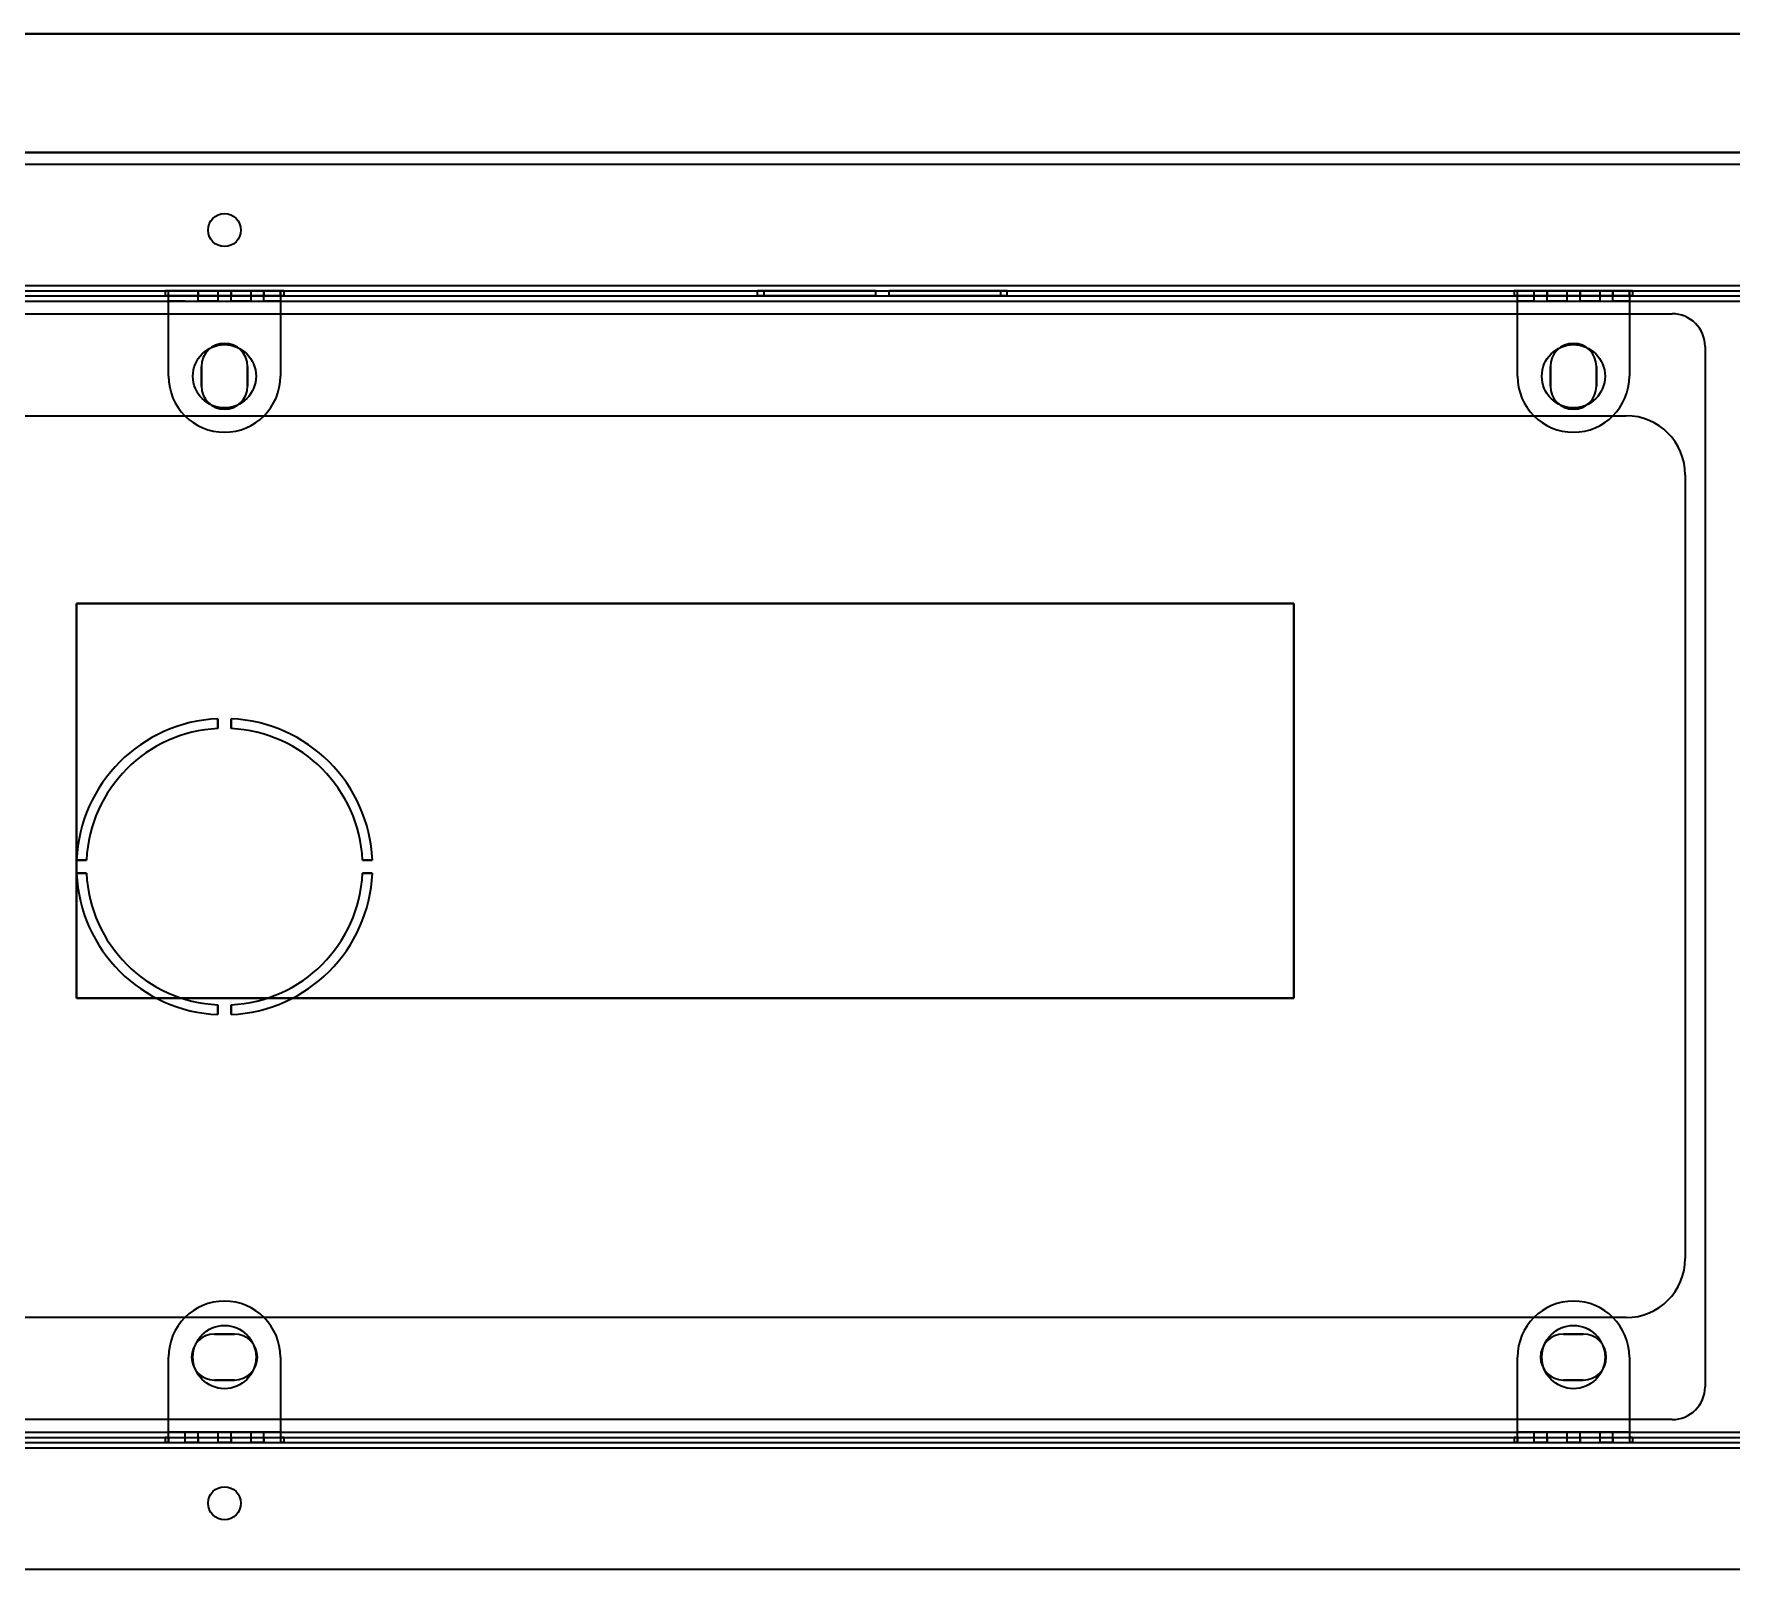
# Model space of a CAD drawing. Header units: millimetres. Extents: x -431 to 3717, y -325 to 2729.
# Drawn here: x 1039.1 to 1297, y 384.8 to 618 of the extents above; entities that cross this region are included whole.
import ezdxf

# ---------------------------------------------------------------- set-up
doc = ezdxf.new("R2010")
doc.units = ezdxf.units.MM

msp = doc.modelspace()

# ---------------------------------------------------------------- linework, layer by layer
at = {"color": 7, "linetype": 'Continuous', "lineweight": 35}
for p, q in [((1450.02, 618), (50.02, 618)), ((50.02, 618), (1450.02, 618)), ((1475.02, 600), (25.02, 600)), ((1475.02, 600), (25.02, 600)), ((50.02, 600), (1450.02, 600)), ((1450.02, 600), (50.02, 600)), ((811.52, 598.2), (1324.52, 598.2)), ((811.52, 598.2), (1324.52, 598.2)), ((806.52, 579.8), (1329.52, 579.8)), ((806.52, 579.8), (1329.52, 579.8)), ((806.52, 579), (1329.52, 579)), ((806.52, 578.2), (1329.52, 578.2)), ((807.12, 579), (1328.92, 579)), ((807.12, 578.2), (1328.92, 578.2)), ((1059.02, 579), (1059.52, 579)), ((1077.02, 579), (1059.02, 579)), ((1059.02, 579), (1059.02, 578.2)), ((1059.02, 579), (1059.02, 578.2)), ((1059.02, 578.2), (1059.52, 578.2)), ((1077.02, 578.2), (1059.02, 578.2)), ((1062.02, 579), (1059.52, 579)), ((1059.52, 578.2), (1059.52, 579)), ((1059.52, 577.4), (1059.52, 579)), ((1059.52, 577.4), (1059.52, 578.2)), ((1062.02, 578.2), (1059.52, 578.2)), ((1062.02, 579), (1064.02, 579)), ((1062.02, 578.2), (1064.02, 578.2)), ((1067.02, 579), (1064.02, 579)), ((1064.02, 579), (1064.02, 578.2)), ((1064.02, 577.4), (1064.02, 579)), ((1064.02, 577.4), (1064.02, 578.2)), ((1067.02, 578.2), (1064.02, 578.2)), ((1067.02, 579), (1069.02, 579)), ((1067.02, 579), (1067.02, 578.2)), ((1067.02, 579), (1067.02, 577.4)), ((1067.02, 578.2), (1069.02, 578.2)), ((1067.02, 578.2), (1067.02, 577.4)), ((1072.02, 579), (1069.02, 579)), ((1069.02, 579), (1069.02, 578.2)), ((1069.02, 577.4), (1069.02, 579)), ((1069.02, 577.4), (1069.02, 578.2)), ((1072.02, 578.2), (1069.02, 578.2)), ((1072.02, 579), (1074.02, 579)), ((1072.02, 579), (1072.02, 578.2)), ((1072.02, 579), (1072.02, 577.4)), ((1072.02, 578.2), (1074.02, 578.2)), ((1072.02, 578.2), (1072.02, 577.4)), ((1076.52, 579), (1074.02, 579)), ((1074.02, 579), (1074.02, 578.2)), ((1074.02, 577.4), (1074.02, 579)), ((1076.52, 578.2), (1074.02, 578.2)), ((1074.02, 577.4), (1074.02, 578.2)), ((1076.52, 578.2), (1076.52, 579)), ((1076.52, 579), (1077.02, 579)), ((1076.52, 579), (1076.52, 577.4)), ((1076.52, 578.2), (1077.02, 578.2)), ((1076.52, 578.2), (1076.52, 577.4)), ((1077.02, 579), (1077.02, 578.2)), ((1077.02, 579), (1077.02, 578.2)), ((1149.04, 578.2), (1149.04, 579)), ((1149.04, 578.2), (1149.04, 579)), ((1167.02, 579), (1149.04, 579)), ((1149.04, 579), (1150.04, 579)), ((1150.04, 579), (1149.04, 579)), ((1149.04, 579), (1167.02, 579)), ((1167.02, 578.2), (1149.04, 578.2)), ((1149.04, 578.2), (1150.04, 578.2)), ((1149.04, 578.2), (1167.02, 578.2)), ((1150.04, 578.2), (1149.04, 578.2)), ((1150.04, 578.2), (1150.04, 579)), ((1150.04, 578.2), (1150.04, 579)), ((1150.04, 579), (1167.02, 579)), ((1167.02, 579), (1150.04, 579)), ((1150.04, 578.2), (1167.02, 578.2)), ((1167.02, 578.2), (1150.04, 578.2)), ((1167.02, 578.2), (1167.02, 579)), ((1167.02, 578.2), (1167.02, 579)), ((1167.02, 578.2), (1167.02, 579)), ((1167.02, 578.2), (1167.02, 579)), ((1169.02, 578.2), (1169.02, 579)), ((1169.02, 578.2), (1169.02, 579)), ((1169.02, 578.2), (1169.02, 579)), ((1169.02, 578.2), (1169.02, 579)), ((1169.02, 579), (1186.99, 579)), ((1185.99, 579), (1169.02, 579)), ((1186.99, 579), (1169.02, 579)), ((1169.02, 579), (1185.99, 579)), ((1169.02, 578.2), (1186.99, 578.2)), ((1185.99, 578.2), (1169.02, 578.2)), ((1186.99, 578.2), (1169.02, 578.2)), ((1169.02, 578.2), (1185.99, 578.2)), ((1185.99, 578.2), (1185.99, 579)), ((1185.99, 578.2), (1185.99, 579)), ((1186.99, 579), (1185.99, 579)), ((1185.99, 579), (1186.99, 579)), ((1186.99, 578.2), (1185.99, 578.2)), ((1185.99, 578.2), (1186.99, 578.2)), ((1186.99, 578.2), (1186.99, 579)), ((1186.99, 578.2), (1186.99, 579)), ((1264.02, 579), (1264.52, 579)), ((1282.02, 579), (1264.02, 579)), ((1264.02, 579), (1264.02, 578.2)), ((1264.02, 579), (1264.02, 578.2)), ((1282.02, 578.2), (1264.02, 578.2)), ((1264.02, 578.2), (1264.52, 578.2)), ((1267.02, 579), (1264.52, 579)), ((1264.52, 578.2), (1264.52, 579)), ((1264.52, 577.4), (1264.52, 579)), ((1264.52, 577.4), (1264.52, 578.2)), ((1267.02, 578.2), (1264.52, 578.2)), ((1267.02, 579), (1269.02, 579)), ((1267.02, 579), (1267.02, 578.2)), ((1267.02, 579), (1267.02, 577.4)), ((1267.02, 578.2), (1269.02, 578.2)), ((1267.02, 578.2), (1267.02, 577.4)), ((1272.02, 579), (1269.02, 579)), ((1269.02, 579), (1269.02, 578.2)), ((1269.02, 577.4), (1269.02, 579)), ((1269.02, 577.4), (1269.02, 578.2)), ((1272.02, 578.2), (1269.02, 578.2)), ((1272.02, 579), (1274.02, 579)), ((1272.02, 579), (1272.02, 578.2)), ((1272.02, 579), (1272.02, 577.4)), ((1272.02, 578.2), (1274.02, 578.2)), ((1272.02, 578.2), (1272.02, 577.4)), ((1277.02, 579), (1274.02, 579)), ((1274.02, 579), (1274.02, 578.2)), ((1274.02, 577.4), (1274.02, 579)), ((1274.02, 577.4), (1274.02, 578.2)), ((1277.02, 578.2), (1274.02, 578.2)), ((1277.02, 579), (1279.02, 579)), ((1277.02, 579), (1277.02, 578.2)), ((1277.02, 579), (1277.02, 577.4)), ((1277.02, 578.2), (1279.02, 578.2)), ((1277.02, 578.2), (1277.02, 577.4)), ((1281.52, 579), (1279.02, 579)), ((1279.02, 579), (1279.02, 578.2)), ((1279.02, 577.4), (1279.02, 579)), ((1279.02, 577.4), (1279.02, 578.2)), ((1281.52, 578.2), (1279.02, 578.2)), ((1281.52, 578.2), (1281.52, 579)), ((1281.52, 579), (1282.02, 579)), ((1281.52, 579), (1281.52, 577.4)), ((1281.52, 578.2), (1282.02, 578.2)), ((1281.52, 578.2), (1281.52, 577.4)), ((1282.02, 579), (1282.02, 578.2)), ((1282.02, 579), (1282.02, 578.2)), ((807.12, 577.4), (1328.92, 577.4)), ((807.12, 577.4), (1328.92, 577.4)), ((848.02, 575.5), (1288.02, 575.5)), ((848.02, 575.5), (1288.02, 575.5)), ((1062.02, 577.4), (1059.52, 577.4)), ((1059.52, 577.4), (1062.02, 577.4)), ((1059.52, 566), (1059.52, 577.4)), ((1059.52, 566), (1059.52, 577.4)), ((1062.02, 577.4), (1064.02, 577.4)), ((1062.02, 577.4), (1064.02, 577.4)), ((1067.02, 577.4), (1064.02, 577.4)), ((1064.02, 577.4), (1067.02, 577.4)), ((1067.02, 577.4), (1069.02, 577.4)), ((1067.02, 577.4), (1069.02, 577.4)), ((1069.02, 577.4), (1072.02, 577.4)), ((1072.02, 577.4), (1069.02, 577.4)), ((1072.02, 577.4), (1074.02, 577.4)), ((1072.02, 577.4), (1074.02, 577.4)), ((1076.52, 577.4), (1074.02, 577.4)), ((1074.02, 577.4), (1076.52, 577.4)), ((1076.52, 577.4), (1076.52, 566)), ((1076.52, 577.4), (1076.52, 566)), ((1267.02, 577.4), (1264.52, 577.4)), ((1264.52, 577.4), (1267.02, 577.4)), ((1264.52, 566), (1264.52, 577.4)), ((1264.52, 566), (1264.52, 577.4)), ((1267.02, 577.4), (1269.02, 577.4)), ((1267.02, 577.4), (1269.02, 577.4)), ((1272.02, 577.4), (1269.02, 577.4)), ((1269.02, 577.4), (1272.02, 577.4)), ((1272.02, 577.4), (1274.02, 577.4)), ((1272.02, 577.4), (1274.02, 577.4)), ((1277.02, 577.4), (1274.02, 577.4)), ((1274.02, 577.4), (1277.02, 577.4)), ((1277.02, 577.4), (1279.02, 577.4)), ((1277.02, 577.4), (1279.02, 577.4)), ((1281.52, 577.4), (1279.02, 577.4)), ((1279.02, 577.4), (1281.52, 577.4)), ((1281.52, 577.4), (1281.52, 566)), ((1281.52, 577.4), (1281.52, 566)), ((1293.02, 570.5), (1293.02, 412.5)), ((1293.02, 570.5), (1293.02, 412.5)), ((1064.52, 567.5), (1064.52, 564.5)), ((1064.52, 564.5), (1064.52, 567.5)), ((1071.52, 564.5), (1071.52, 567.5)), ((1071.52, 567.5), (1071.52, 564.5)), ((1269.52, 567.5), (1269.52, 564.5)), ((1269.52, 564.5), (1269.52, 567.5)), ((1276.52, 564.5), (1276.52, 567.5)), ((1276.52, 567.5), (1276.52, 564.5)), ((855.02, 560), (1281.02, 560)), ((855.02, 560), (1281.02, 560)), ((1290.02, 551), (1290.02, 432)), ((1290.02, 551), (1290.02, 432)), ((1230.55, 531.5), (1045.55, 531.5)), ((1045.55, 531.5), (1230.55, 531.5)), ((1045.55, 531.5), (1045.55, 471.5)), ((1045.55, 471.5), (1045.55, 531.5)), ((1230.55, 471.5), (1230.55, 531.5)), ((1230.55, 531.5), (1230.55, 471.5)), ((1067.02, 512.48), (1067.02, 513.98)), ((1067.02, 513.98), (1067.02, 512.48)), ((1069.02, 513.98), (1069.02, 512.48)), ((1069.02, 512.48), (1069.02, 513.98)), ((1045.54, 492.5), (1047.04, 492.5)), ((1047.04, 492.5), (1045.54, 492.5)), ((1047.04, 490.5), (1045.54, 490.5)), ((1045.54, 490.5), (1047.04, 490.5)), ((1088.99, 492.5), (1090.49, 492.5)), ((1090.49, 492.5), (1088.99, 492.5)), ((1090.49, 490.5), (1088.99, 490.5)), ((1088.99, 490.5), (1090.49, 490.5)), ((1045.55, 471.5), (1230.55, 471.5)), ((1230.55, 471.5), (1045.55, 471.5)), ((1067.02, 469.02), (1067.02, 470.52)), ((1067.02, 470.52), (1067.02, 469.02)), ((1069.02, 470.52), (1069.02, 469.02)), ((1069.02, 469.02), (1069.02, 470.52)), ((1281.02, 423), (855.02, 423)), ((1281.02, 423), (855.02, 423)), ((1069.52, 420.5), (1066.52, 420.5)), ((1066.52, 420.5), (1069.52, 420.5)), ((1274.52, 420.5), (1271.52, 420.5)), ((1271.52, 420.5), (1274.52, 420.5)), ((1059.52, 405.6), (1059.52, 417)), ((1059.52, 405.6), (1059.52, 417)), ((1076.52, 417), (1076.52, 405.6)), ((1076.52, 417), (1076.52, 405.6)), ((1264.52, 405.6), (1264.52, 417)), ((1264.52, 405.6), (1264.52, 417)), ((1281.52, 417), (1281.52, 405.6)), ((1281.52, 417), (1281.52, 405.6)), ((1066.52, 413.5), (1069.52, 413.5)), ((1069.52, 413.5), (1066.52, 413.5)), ((1271.52, 413.5), (1274.52, 413.5)), ((1274.52, 413.5), (1271.52, 413.5)), ((1288.02, 407.5), (848.02, 407.5)), ((1288.02, 407.5), (848.02, 407.5)), ((807.12, 405.6), (1328.92, 405.6)), ((807.12, 405.6), (1328.92, 405.6)), ((1059.52, 404.8), (1059.52, 405.6)), ((1062.02, 405.6), (1059.52, 405.6)), ((1059.52, 404), (1059.52, 405.6)), ((1059.52, 405.6), (1062.02, 405.6)), ((1062.02, 405.6), (1062.02, 404.8)), ((1064.02, 405.6), (1062.02, 405.6)), ((1062.02, 405.6), (1064.02, 405.6)), ((1062.02, 405.6), (1062.02, 404)), ((1064.02, 404.8), (1064.02, 405.6)), ((1064.02, 404), (1064.02, 405.6)), ((1064.02, 405.6), (1067.02, 405.6)), ((1067.02, 405.6), (1064.02, 405.6)), ((1067.02, 405.6), (1067.02, 404)), ((1069.02, 405.6), (1067.02, 405.6)), ((1067.02, 405.6), (1069.02, 405.6)), ((1067.02, 405.6), (1067.02, 404.8)), ((1069.02, 404.8), (1069.02, 405.6)), ((1069.02, 404), (1069.02, 405.6)), ((1069.02, 405.6), (1072.02, 405.6)), ((1072.02, 405.6), (1069.02, 405.6)), ((1072.02, 405.6), (1072.02, 404.8)), ((1072.02, 405.6), (1072.02, 404)), ((1074.02, 405.6), (1072.02, 405.6)), ((1072.02, 405.6), (1074.02, 405.6)), ((1074.02, 404.8), (1074.02, 405.6)), ((1074.02, 404), (1074.02, 405.6)), ((1076.52, 405.6), (1074.02, 405.6)), ((1074.02, 405.6), (1076.52, 405.6)), ((1076.52, 405.6), (1076.52, 404.8)), ((1076.52, 405.6), (1076.52, 404)), ((1264.52, 404.8), (1264.52, 405.6)), ((1267.02, 405.6), (1264.52, 405.6)), ((1264.52, 404), (1264.52, 405.6)), ((1264.52, 405.6), (1267.02, 405.6)), ((1269.02, 405.6), (1267.02, 405.6)), ((1267.02, 405.6), (1269.02, 405.6)), ((1267.02, 405.6), (1267.02, 404)), ((1267.02, 405.6), (1267.02, 404.8)), ((1269.02, 404.8), (1269.02, 405.6)), ((1269.02, 404), (1269.02, 405.6)), ((1272.02, 405.6), (1269.02, 405.6)), ((1269.02, 405.6), (1272.02, 405.6)), ((1272.02, 405.6), (1272.02, 404.8)), ((1272.02, 405.6), (1272.02, 404)), ((1274.02, 405.6), (1272.02, 405.6)), ((1272.02, 405.6), (1274.02, 405.6)), ((1274.02, 404.8), (1274.02, 405.6)), ((1274.02, 404), (1274.02, 405.6)), ((1274.02, 405.6), (1277.02, 405.6)), ((1277.02, 405.6), (1274.02, 405.6)), ((1277.02, 405.6), (1277.02, 404)), ((1277.02, 405.6), (1277.02, 404.8)), ((1279.02, 405.6), (1277.02, 405.6)), ((1277.02, 405.6), (1279.02, 405.6)), ((1279.02, 404), (1279.02, 405.6)), ((1281.52, 405.6), (1279.02, 405.6)), ((1279.02, 405.6), (1281.52, 405.6)), ((1279.02, 404.8), (1279.02, 405.6)), ((1281.52, 405.6), (1281.52, 404)), ((1281.52, 405.6), (1281.52, 404.8)), ((806.52, 404.8), (1329.52, 404.8)), ((806.52, 404), (1329.52, 404)), ((806.52, 403.2), (1329.52, 403.2)), ((806.52, 403.2), (1329.52, 403.2)), ((807.12, 404.8), (1328.92, 404.8)), ((807.12, 404), (1328.92, 404)), ((1059.02, 404.8), (1077.02, 404.8)), ((1059.52, 404.8), (1059.02, 404.8)), ((1059.02, 404.8), (1059.02, 404)), ((1059.02, 404.8), (1059.02, 404)), ((1059.52, 404), (1059.02, 404)), ((1059.02, 404), (1077.02, 404)), ((1059.52, 404.8), (1059.52, 404)), ((1059.52, 404.8), (1062.02, 404.8)), ((1059.52, 404), (1062.02, 404)), ((1062.02, 404.8), (1064.02, 404.8)), ((1062.02, 404.8), (1062.02, 404)), ((1064.02, 404), (1062.02, 404)), ((1064.02, 404.8), (1064.02, 404)), ((1064.02, 404.8), (1067.02, 404.8)), ((1064.02, 404), (1067.02, 404)), ((1067.02, 404.8), (1069.02, 404.8)), ((1067.02, 404.8), (1067.02, 404)), ((1069.02, 404), (1067.02, 404)), ((1069.02, 404.8), (1069.02, 404)), ((1069.02, 404.8), (1072.02, 404.8)), ((1069.02, 404), (1072.02, 404)), ((1072.02, 404.8), (1074.02, 404.8)), ((1072.02, 404.8), (1072.02, 404)), ((1074.02, 404), (1072.02, 404)), ((1074.02, 404.8), (1074.02, 404)), ((1074.02, 404.8), (1076.52, 404.8)), ((1074.02, 404), (1076.52, 404)), ((1077.02, 404.8), (1076.52, 404.8)), ((1076.52, 404.8), (1076.52, 404)), ((1077.02, 404), (1076.52, 404)), ((1077.02, 404.8), (1077.02, 404)), ((1077.02, 404.8), (1077.02, 404)), ((1264.02, 404.8), (1282.02, 404.8)), ((1264.52, 404.8), (1264.02, 404.8)), ((1264.02, 404.8), (1264.02, 404)), ((1264.02, 404.8), (1264.02, 404)), ((1264.02, 404), (1282.02, 404)), ((1264.52, 404), (1264.02, 404)), ((1264.52, 404.8), (1264.52, 404)), ((1264.52, 404.8), (1267.02, 404.8)), ((1264.52, 404), (1267.02, 404)), ((1267.02, 404.8), (1269.02, 404.8)), ((1267.02, 404.8), (1267.02, 404)), ((1269.02, 404), (1267.02, 404)), ((1269.02, 404.8), (1269.02, 404)), ((1269.02, 404.8), (1272.02, 404.8)), ((1269.02, 404), (1272.02, 404)), ((1272.02, 404.8), (1274.02, 404.8)), ((1272.02, 404.8), (1272.02, 404)), ((1274.02, 404), (1272.02, 404)), ((1274.02, 404.8), (1274.02, 404)), ((1274.02, 404.8), (1277.02, 404.8)), ((1274.02, 404), (1277.02, 404)), ((1277.02, 404.8), (1279.02, 404.8)), ((1277.02, 404.8), (1277.02, 404)), ((1279.02, 404), (1277.02, 404)), ((1279.02, 404.8), (1279.02, 404)), ((1279.02, 404.8), (1281.52, 404.8)), ((1279.02, 404), (1281.52, 404)), ((1282.02, 404.8), (1281.52, 404.8)), ((1281.52, 404.8), (1281.52, 404)), ((1282.02, 404), (1281.52, 404)), ((1282.02, 404.8), (1282.02, 404)), ((1282.02, 404.8), (1282.02, 404)), ((811.52, 384.8), (1324.52, 384.8)), ((811.52, 384.8), (1324.52, 384.8))]:
    msp.add_line(p, q, dxfattribs=at)
for centre, radius in [((1068.02, 588.2), 2.5), ((1068.02, 588.2), 2.5), ((1068.02, 566), 4.8), ((1068.02, 566), 4.8), ((1273.02, 566), 4.8), ((1273.02, 566), 4.8), ((1068.02, 417), 4.8), ((1068.02, 417), 4.8), ((1273.02, 417), 4.8), ((1273.02, 417), 4.8), ((1068.02, 394.8), 2.5), ((1068.02, 394.8), 2.5)]:
    msp.add_circle(centre, radius, dxfattribs=at)
for centre, radius, start, end in [((1288.02, 570.5), 5, 0, 90), ((1288.02, 570.5), 5, 0, 90), ((1068.02, 567.5), 3.5, 0, 180), ((1068.02, 567.5), 3.5, 0, 180), ((1273.02, 567.5), 3.5, 0, 180), ((1273.02, 567.5), 3.5, 0, 180), ((1068.02, 566), 8.5, 180, 0), ((1068.02, 566), 8.5, 180, 0), ((1273.02, 566), 8.5, 180, 0), ((1273.02, 566), 8.5, 180, 0), ((1068.02, 564.5), 3.5, 180, 0), ((1068.02, 564.5), 3.5, 180, 0), ((1273.02, 564.5), 3.5, 180, 0), ((1273.02, 564.5), 3.5, 180, 0), ((1281.02, 551), 9, 0, 90), ((1281.02, 551), 9, 0, 90), ((1068.02, 491.5), 22.5, 92.5473, 177.4527), ((1068.02, 491.5), 22.5, 92.5473, 177.4527), ((1068.02, 491.5), 22.5, 2.5473, 87.4527), ((1068.02, 491.5), 22.5, 2.5473, 87.4527), ((1068.02, 491.5), 21, 92.7294, 177.2706), ((1068.02, 491.5), 21, 92.7294, 177.2706), ((1068.02, 491.5), 21, 2.7294, 87.2706), ((1068.02, 491.5), 21, 2.7294, 87.2706), ((1068.02, 491.5), 22.5, 182.5473, 267.4527), ((1068.02, 491.5), 22.5, 182.5473, 267.4527), ((1068.02, 491.5), 21, 182.7294, 267.2706), ((1068.02, 491.5), 21, 182.7294, 267.2706), ((1068.02, 491.5), 22.5, 272.5473, 357.4527), ((1068.02, 491.5), 22.5, 272.5473, 357.4527), ((1068.02, 491.5), 21, 272.7294, 357.2706), ((1068.02, 491.5), 21, 272.7294, 357.2706), ((1281.02, 432), 9, 270, 0), ((1281.02, 432), 9, 270, 0), ((1068.02, 417), 8.5, 0, 180), ((1068.02, 417), 8.5, 0, 180), ((1273.02, 417), 8.5, 0, 180), ((1273.02, 417), 8.5, 0, 180), ((1066.52, 417), 3.5, 90, 270), ((1066.52, 417), 3.5, 90, 270), ((1069.52, 417), 3.5, 270, 90), ((1069.52, 417), 3.5, 270, 90), ((1271.52, 417), 3.5, 90, 270), ((1271.52, 417), 3.5, 90, 270), ((1274.52, 417), 3.5, 270, 90), ((1274.52, 417), 3.5, 270, 90), ((1288.02, 412.5), 5, 270, 0), ((1288.02, 412.5), 5, 270, 0)]:
    msp.add_arc(centre, radius, start, end, dxfattribs=at)

doc.saveas('drawing.dxf')
